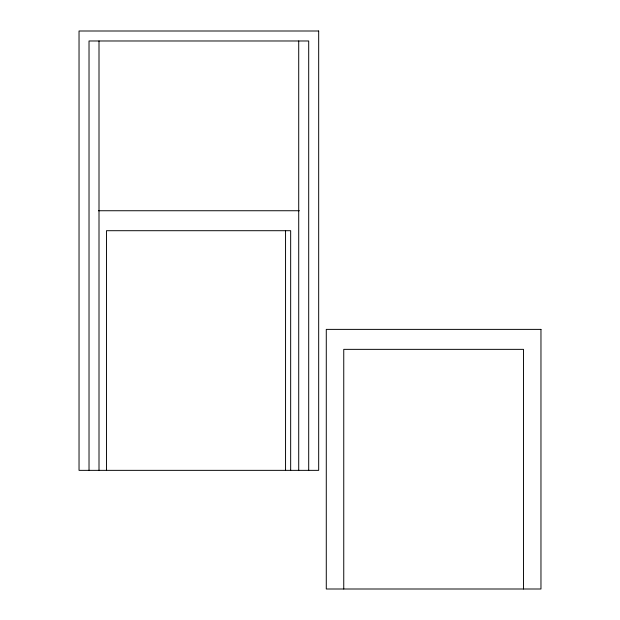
<?xml version="1.0" encoding="UTF-8"?>
<svg xmlns="http://www.w3.org/2000/svg" width="620" height="620" viewBox="0 0 620 620"><rect width="100%" height="100%" fill="white"/><g stroke="black" fill="none" stroke-linecap="round" stroke-linejoin="round"><path stroke-width="0.93" d="M98.472 210.738L299.367 210.738M523.489 589L523.489 349.354L343.751 349.354L343.751 589M308.698 470.355L308.698 40.982L89.024 40.982L89.024 470.355M298.716 40.982L298.716 470.355M290.664 470.355L290.664 230.702L106.469 230.702L106.469 470.355M285.549 230.702L285.549 470.355M99.006 40.982L99.006 470.355M318.68 31L79.035 31L79.035 470.355L318.68 470.355L318.68 31M540.966 329.383L326.283 329.383L326.283 589L540.966 589L540.966 329.383"/></g></svg>
